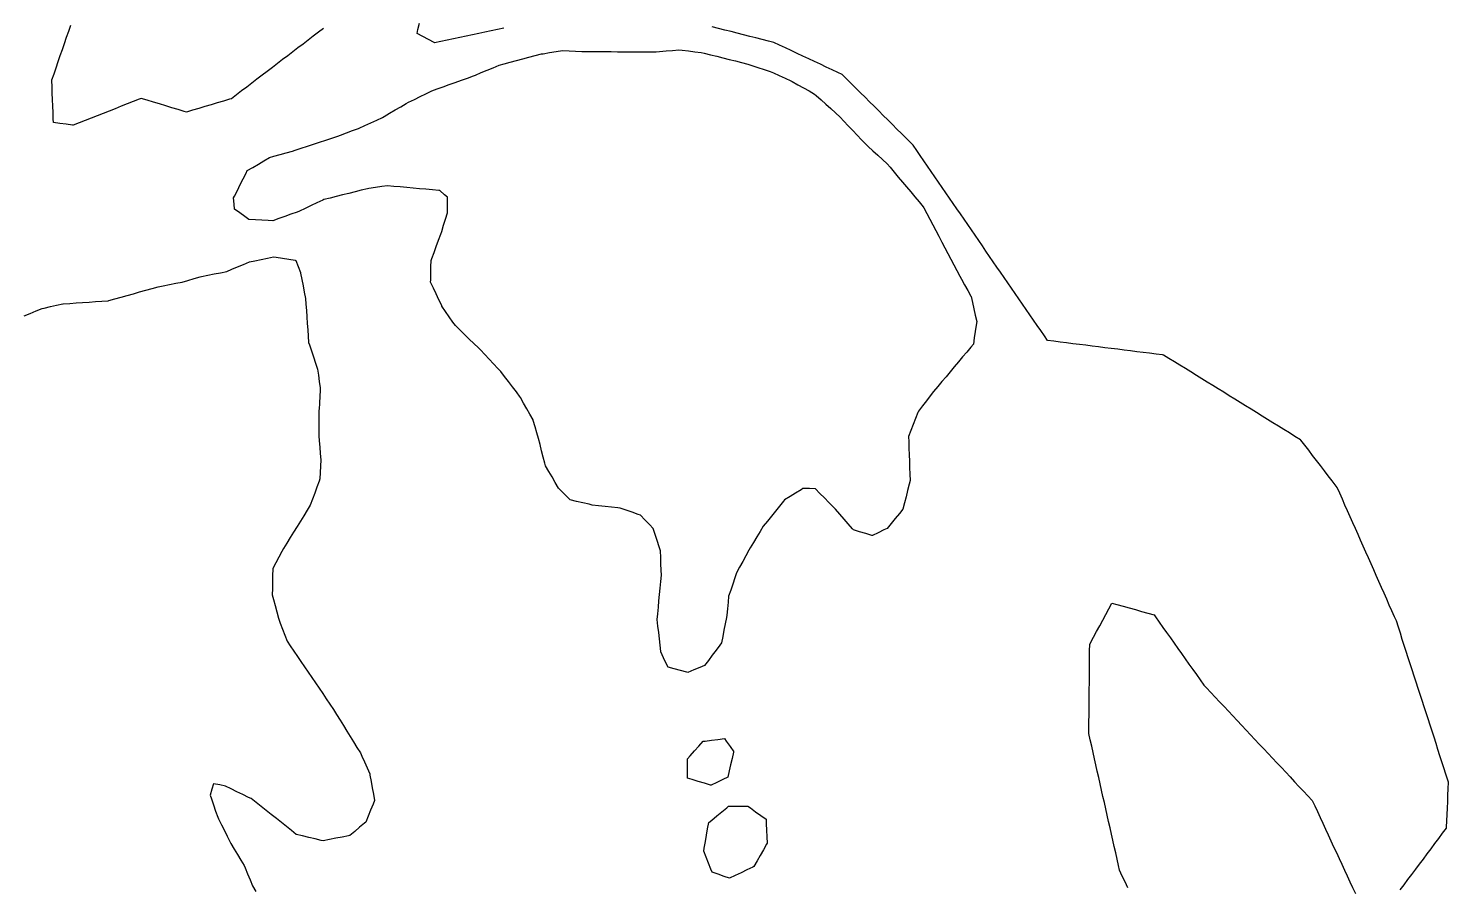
# Model space of a CAD drawing. Header units: millimetres. Extents: x 0 to 2762, y 6 to 2482.
# Drawn here: x 2007.8 to 2228.4, y 1358.6 to 1492.2 of the extents above; entities that cross this region are included whole.
import ezdxf

# ---------------------------------------------------------------- set-up
doc = ezdxf.new("R2010")
doc.units = ezdxf.units.MM
for name, color, linetype in [('ALL_HOLES', 1, 'Continuous'), ('ALL_ISLANDS', 7, 'Continuous'), ('OUTLINE_ISLAND_01', 7, 'Continuous'), ('OUTLINE_ISLAND_01_HOLE_86', 1, 'Continuous'), ('OUTLINE_ISLAND_01_HOLE_90', 1, 'Continuous'), ('OUTLINE_ISLAND_01_HOLE_96', 1, 'Continuous'), ('OUTLINE_ISLAND_01_HOLE_99', 1, 'Continuous')]:
    doc.layers.add(name, color=color, linetype=linetype)

msp = doc.modelspace()

# ---------------------------------------------------------------- linework, layer by layer
at = {"layer": 'ALL_HOLES'}
for points in [[(2041.8242, 1470.0597), (2042.6851, 1470.5684), (2043.546, 1471.0771), (2044.407, 1471.5858), (2045.2679, 1472.0946), (2045.9494, 1472.2861), (2046.9121, 1472.5567), (2047.8748, 1472.8272), (2048.8375, 1473.0978), (2049.2492, 1473.2335), (2050.199, 1473.5465), (2051.1487, 1473.8595), (2052.0985, 1474.1725), (2053.0482, 1474.4856), (2053.998, 1474.7986), (2054.9477, 1475.1116), (2055.8975, 1475.4246), (2056.3016, 1475.5758), (2057.2382, 1475.9262), (2058.1748, 1476.2766), (2059.1114, 1476.627), (2059.1923, 1476.6639), (2060.1021, 1477.079), (2061.0118, 1477.4942), (2061.9216, 1477.9093), (2062.8313, 1478.3244), (2063.0667, 1478.4641), (2063.9267, 1478.9744), (2064.7867, 1479.4847), (2065.6467, 1479.9951), (2066.5066, 1480.5054), (2066.8691, 1480.6834), (2067.7667, 1481.1242), (2068.6643, 1481.565), (2069.562, 1482.0057), (2070.4596, 1482.4465), (2071.3094, 1482.7514), (2072.2507, 1483.0891), (2073.1919, 1483.4268), (2074.1332, 1483.7645), (2075.0744, 1484.1022), (2076.0157, 1484.4399), (2076.9569, 1484.7776), (2077.2478, 1484.8991), (2078.1705, 1485.2846), (2079.0933, 1485.6701), (2080.016, 1486.0556), (2080.9387, 1486.4411), (2081.706, 1486.6453), (2082.6724, 1486.9023), (2083.6388, 1487.1594), (2084.6052, 1487.4164), (2085.5716, 1487.6735), (2086.538, 1487.9305), (2087.5044, 1488.1876), (2087.7979, 1488.2354), (2088.7849, 1488.396), (2089.772, 1488.5566), (2090.759, 1488.7172), (2090.7946, 1488.7157), (2091.7938, 1488.6754), (2092.793, 1488.635), (2093.7921, 1488.5946), (2094.7913, 1488.5543), (2095.3442, 1488.5534), (2096.3442, 1488.5517), (2097.3442, 1488.5501), (2098.3442, 1488.5485), (2099.3442, 1488.5468), (2100.3442, 1488.5452), (2101.3442, 1488.5435), (2102.3442, 1488.5419), (2103.3442, 1488.5403), (2104.3442, 1488.5386), (2105.3442, 1488.537), (2105.8665, 1488.5807), (2106.863, 1488.6641), (2107.8595, 1488.7475), (2108.856, 1488.8309), (2109.3596, 1488.773), (2110.353, 1488.6586), (2111.3465, 1488.5442), (2112.3399, 1488.4298), (2112.7876, 1488.3172), (2113.7574, 1488.0732), (2114.7271, 1487.8293), (2115.6969, 1487.5853), (2116.6667, 1487.3413), (2117.6365, 1487.0974), (2118.6063, 1486.8534), (2119.5761, 1486.6095), (2120.1803, 1486.4125), (2121.1311, 1486.1026), (2122.0819, 1485.7928), (2123.0327, 1485.4829), (2123.5359, 1485.2514), (2124.4444, 1484.8334), (2125.3529, 1484.4155), (2126.2614, 1483.9975), (2126.4403, 1483.8987), (2127.3156, 1483.4151), (2128.1909, 1482.9315), (2129.0662, 1482.4479), (2129.9415, 1481.9644), (2130.2012, 1481.7315), (2130.9457, 1481.0638), (2131.6902, 1480.3962), (2132.4347, 1479.7286), (2133.1792, 1479.061), (2133.9237, 1478.3934), (2134.4955, 1477.7707), (2135.1718, 1477.0341), (2135.8482, 1476.2976), (2136.5246, 1475.561), (2137.201, 1474.8245), (2137.5383, 1474.5114), (2138.2712, 1473.8311), (2139.0041, 1473.1508), (2139.737, 1472.4704), (2140.4699, 1471.7901), (2141.2029, 1471.1098), (2141.6473, 1470.5809), (2142.2907, 1469.8154), (2142.9341, 1469.0498), (2143.5774, 1468.2842), (2144.2208, 1467.5187), (2144.8642, 1466.7531), (2145.5076, 1465.9876), (2146.1509, 1465.222), (2146.7943, 1464.4565), (2146.8879, 1464.2786), (2147.3535, 1463.3936), (2147.819, 1462.5086), (2148.2846, 1461.6236), (2148.7502, 1460.7386), (2149.2158, 1459.8536), (2149.6814, 1458.9686), (2150.147, 1458.0836), (2150.6126, 1457.1986), (2151.0782, 1456.3136), (2151.5438, 1455.4286), (2152.0094, 1454.5436), (2152.475, 1453.6586), (2152.7476, 1453.1778), (2153.2407, 1452.3078), (2153.7339, 1451.4379), (2154.227, 1450.5679), (2154.2364, 1450.526), (2154.4548, 1449.5501), (2154.6732, 1448.5742), (2154.8916, 1447.5984), (2155.11, 1446.6225), (2155.0264, 1446.0534), (2154.8811, 1445.064), (2154.7357, 1444.0746), (2154.5904, 1443.0852), (2154.2098, 1442.6328), (2153.5661, 1441.8675), (2152.9224, 1441.1022), (2152.2787, 1440.3369), (2151.635, 1439.5717), (2150.9913, 1438.8064), (2150.3476, 1438.0411), (2149.7039, 1437.2758), (2149.0602, 1436.5106), (2148.4165, 1435.7453), (2147.9037, 1435.0746), (2147.2964, 1434.2801), (2146.689, 1433.4857), (2146.0817, 1432.6913), (2145.9883, 1432.455), (2145.6206, 1431.525), (2145.2529, 1430.5951), (2144.8852, 1429.6651), (2144.5175, 1428.7352), (2144.5485, 1427.9118), (2144.586, 1426.9125), (2144.6236, 1425.9132), (2144.6611, 1424.9139), (2144.6987, 1423.9146), (2144.7363, 1422.9153), (2144.7738, 1421.916), (2144.6268, 1421.3338), (2144.3821, 1420.3642), (2144.1373, 1419.3947), (2143.8926, 1418.4251), (2143.6478, 1417.4555), (2143.1049, 1416.7915), (2142.4719, 1416.0174), (2141.8389, 1415.2432), (2141.2059, 1414.4691), (2140.7046, 1414.2263), (2139.8046, 1413.7904), (2138.9046, 1413.3546), (2138.8348, 1413.3755), (2137.877, 1413.663), (2136.9192, 1413.9505), (2135.9615, 1414.2379), (2135.8175, 1414.4045), (2135.1634, 1415.1609), (2134.5094, 1415.9174), (2133.8553, 1416.6738), (2133.2013, 1417.4303), (2132.8627, 1417.7745), (2132.1614, 1418.4874), (2131.4601, 1419.2003), (2130.7589, 1419.9132), (2130.0576, 1420.6261), (2129.129, 1420.6444), (2128.1292, 1420.6642), (2127.8244, 1420.475), (2126.9748, 1419.9475), (2126.1253, 1419.4201), (2125.2757, 1418.8926), (2125.1223, 1418.7041), (2124.4913, 1417.9283), (2123.8603, 1417.1525), (2123.2293, 1416.3768), (2122.5982, 1415.601), (2121.9672, 1414.8252), (2121.4647, 1414.0016), (2120.9438, 1413.1479), (2120.423, 1412.2943), (2119.9022, 1411.4406), (2119.7101, 1411.0814), (2119.2386, 1410.1995), (2118.7671, 1409.3176), (2118.2956, 1408.4357), (2117.8241, 1407.5539), (2117.5548, 1406.7647), (2117.2317, 1405.8183), (2116.9087, 1404.8719), (2116.5857, 1403.9255), (2116.4925, 1402.9782), (2116.3945, 1401.983), (2116.2966, 1400.9878), (2116.2302, 1400.6321), (2116.0467, 1399.6491), (2115.8633, 1398.6661), (2115.6798, 1397.683), (2115.4963, 1396.7), (2115.2307, 1396.3441), (2114.6326, 1395.5427), (2114.0345, 1394.7413), (2113.4364, 1393.9398), (2112.8383, 1393.1384), (2112.1157, 1392.8444), (2111.1894, 1392.4675), (2110.2632, 1392.0906), (2110.0764, 1392.138), (2109.1071, 1392.3839), (2108.1378, 1392.6298), (2107.1685, 1392.8758), (2106.8962, 1393.4644), (2106.4764, 1394.372), (2106.0565, 1395.2795), (2106.0523, 1395.3163), (2105.9402, 1396.31), (2105.8281, 1397.3037), (2105.716, 1398.2974), (2105.6039, 1399.2911), (2105.4918, 1400.2848), (2105.5783, 1401.2123), (2105.6712, 1402.208), (2105.764, 1403.2037), (2105.8569, 1404.1994), (2105.9497, 1405.195), (2106.0426, 1406.1907), (2106.1354, 1407.1864), (2106.1073, 1407.964), (2106.0713, 1408.9633), (2106.0352, 1409.9627), (2105.9991, 1410.962), (2105.7864, 1411.6195), (2105.4786, 1412.5709), (2105.1707, 1413.5224), (2104.8628, 1414.4738), (2104.2847, 1415.0775), (2103.593, 1415.7996), (2102.9012, 1416.5218), (2102.5576, 1416.6394), (2101.6114, 1416.963), (2100.6652, 1417.2866), (2099.719, 1417.6103), (2099.374, 1417.6494), (2098.3804, 1417.7623), (2097.3867, 1417.8752), (2096.3931, 1417.988), (2095.3995, 1418.1009), (2094.913, 1418.2139), (2093.939, 1418.4403), (2092.9649, 1418.6667), (2091.9909, 1418.8931), (2091.6084, 1419.2743), (2090.9002, 1419.9802), (2090.1919, 1420.6861), (2090.161, 1420.7392), (2089.6574, 1421.6031), (2089.1538, 1422.4671), (2088.6502, 1423.331), (2088.1466, 1424.1949), (2088.0443, 1424.5879), (2087.7925, 1425.5556), (2087.5406, 1426.5234), (2087.2887, 1427.4912), (2087.0369, 1428.4589), (2086.7947, 1429.3088), (2086.5207, 1430.2705), (2086.2466, 1431.2323), (2086.1987, 1431.319), (2085.7147, 1432.194), (2085.2306, 1433.0691), (2084.7466, 1433.9441), (2084.2626, 1434.8192), (2084.2154, 1434.8811), (2083.6094, 1435.6766), (2083.0034, 1436.4721), (2082.3974, 1437.2676), (2081.7915, 1438.0631), (2081.1855, 1438.8585), (2080.7551, 1439.3176), (2080.0711, 1440.0471), (2079.3871, 1440.7765), (2078.703, 1441.506), (2078.019, 1442.2355), (2077.7389, 1442.5061), (2077.0196, 1443.2008), (2076.3003, 1443.8955), (2075.581, 1444.5903), (2074.8618, 1445.285), (2074.1425, 1445.9797), (2073.7616, 1446.5325), (2073.1942, 1447.356), (2072.6268, 1448.1794), (2072.0594, 1449.0028), (2072.0121, 1449.1026), (2071.5843, 1450.0064), (2071.1564, 1450.9103), (2070.7286, 1451.8141), (2070.3008, 1452.718), (2070.3084, 1453.1152), (2070.3275, 1454.115), (2070.3466, 1455.1148), (2070.3658, 1456.1146), (2070.4791, 1456.4186), (2070.8285, 1457.3555), (2071.178, 1458.2925), (2071.5274, 1459.2294), (2071.8768, 1460.1664), (2072.0187, 1460.6252), (2072.3141, 1461.5806), (2072.6096, 1462.536), (2072.905, 1463.4913), (2072.9039, 1463.9456), (2072.9016, 1464.9455), (2072.8992, 1465.9455), (2072.4591, 1466.3252), (2071.7019, 1466.9783), (2071.5625, 1466.9907), (2070.5665, 1467.0793), (2069.5704, 1467.1678), (2068.5743, 1467.2564), (2067.5782, 1467.3449), (2066.5822, 1467.4334), (2065.5861, 1467.522), (2064.59, 1467.6105), (2063.594, 1467.6991), (2062.7044, 1467.5778), (2061.7136, 1467.4426), (2060.7228, 1467.3075), (2060.4948, 1467.2506), (2059.5246, 1467.0083), (2058.5544, 1466.766), (2057.5842, 1466.5237), (2056.614, 1466.2814), (2055.6438, 1466.0391), (2054.6736, 1465.7969), (2053.7034, 1465.5546), (2053.5386, 1465.4766), (2052.6348, 1465.0486), (2051.731, 1464.6207), (2050.8272, 1464.1928), (2049.9233, 1463.7649), (2049.5456, 1463.6276), (2048.6057, 1463.2862), (2047.6658, 1462.9448), (2046.7259, 1462.6033), (2045.786, 1462.2619), (2045.0709, 1462.3051), (2044.0727, 1462.3653), (2043.0745, 1462.4256), (2042.0763, 1462.4858), (2041.4628, 1462.9127), (2040.642, 1463.4839), (2039.8212, 1464.0551), (2039.7644, 1464.8329), (2039.6917, 1465.8303), (2039.825, 1466.0946), (2040.2752, 1466.9876), (2040.7254, 1467.8805), (2041.1757, 1468.7734), (2041.6259, 1469.6663)], [(2110.1872, 1375.6613), (2110.1872, 1376.6613), (2110.1872, 1377.6613), (2110.1872, 1378.6613), (2110.6127, 1379.1403), (2111.2767, 1379.8879), (2111.9408, 1380.6356), (2112.6049, 1381.3833), (2112.9427, 1381.4271), (2113.9344, 1381.5559), (2114.9261, 1381.6846), (2115.9178, 1381.8133), (2116.2152, 1381.3971), (2116.7967, 1380.5836), (2117.3782, 1379.77), (2117.36, 1379.6933), (2117.1288, 1378.7203), (2116.8977, 1377.7474), (2116.6666, 1376.7745), (2116.4355, 1375.8016), (2115.666, 1375.4269), (2114.7669, 1374.9891), (2113.8678, 1374.5514), (2113.789, 1374.5751), (2112.8316, 1374.8639), (2111.8742, 1375.1526), (2110.9167, 1375.4413)], [(2116.5701, 1371.2943), (2117.5701, 1371.2943), (2118.5701, 1371.2943), (2119.5701, 1371.2943), (2119.9544, 1371.0188), (2120.7672, 1370.4363), (2121.58, 1369.8537), (2122.3928, 1369.2712), (2122.4286, 1368.5478), (2122.478, 1367.549), (2122.5275, 1366.5502), (2122.5769, 1365.5514), (2122.482, 1365.3856), (2121.9856, 1364.5175), (2121.4891, 1363.6495), (2120.9926, 1362.7814), (2120.4961, 1361.9134), (2120.3186, 1361.8287), (2119.416, 1361.3981), (2118.5135, 1360.9675), (2117.6109, 1360.5369), (2116.7084, 1360.1063), (2115.9094, 1360.3867), (2114.9658, 1360.7179), (2114.0223, 1361.0491), (2113.8375, 1361.5093), (2113.4649, 1362.4373), (2113.0923, 1363.3653), (2112.7197, 1364.2933), (2112.8068, 1364.8007), (2112.976, 1365.7862), (2113.1451, 1366.7718), (2113.3143, 1367.7574), (2113.4835, 1368.743), (2113.9668, 1369.1425), (2114.7376, 1369.7796), (2115.5084, 1370.4167), (2116.2792, 1371.0538)]]:
    msp.add_lwpolyline(points, close=True, dxfattribs=at)
msp.add_lwpolyline([(2007.1717, 1447.5081), (2008.0979, 1447.885), (2009.0242, 1448.2618), (2009.9505, 1448.6387), (2010.2611, 1448.708), (2011.237, 1448.926), (2012.213, 1449.1439), (2013.189, 1449.3619), (2013.2458, 1449.3657), (2014.2435, 1449.4335), (2015.2412, 1449.5012), (2016.2389, 1449.569), (2017.2366, 1449.6367), (2018.2343, 1449.7045), (2019.232, 1449.7722), (2020.2297, 1449.84), (2020.2908, 1449.8571), (2021.2534, 1450.1279), (2022.2161, 1450.3987), (2023.1787, 1450.6694), (2024.1414, 1450.9402), (2025.104, 1451.2109), (2026.0667, 1451.4817), (2027.0293, 1451.7524), (2027.992, 1452.0232), (2028.7422, 1452.1702), (2029.7235, 1452.3625), (2030.7049, 1452.5549), (2031.6862, 1452.7472), (2032.5894, 1453.0039), (2033.5513, 1453.2772), (2034.5132, 1453.5506), (2034.7186, 1453.5931), (2035.6978, 1453.7959), (2036.677, 1453.9988), (2037.6562, 1454.2016), (2038.6354, 1454.4044), (2039.4022, 1454.7254), (2040.3247, 1455.1116), (2041.2471, 1455.4978), (2042.1695, 1455.884), (2042.9803, 1456.0526), (2043.9594, 1456.2562), (2044.9384, 1456.4598), (2045.9175, 1456.6634), (2046.2901, 1456.6048), (2047.2779, 1456.4494), (2048.2658, 1456.294), (2049.2536, 1456.1386), (2049.3828, 1456.1183), (2049.7339, 1455.182), (2050.0849, 1454.2456), (2050.1097, 1454.1182), (2050.3, 1453.1365), (2050.4904, 1452.1548), (2050.6808, 1451.1731), (2050.8712, 1450.1914), (2050.9327, 1449.3158), (2051.0027, 1448.3182), (2051.0727, 1447.3207), (2051.1427, 1446.3231), (2051.2127, 1445.3256), (2051.2827, 1444.3281), (2051.3527, 1443.3305), (2051.4628, 1442.9996), (2051.7784, 1442.0507), (2052.094, 1441.1019), (2052.4097, 1440.153), (2052.7253, 1439.2041), (2052.8616, 1438.2673), (2053.0056, 1437.2778), (2053.1496, 1436.2882), (2053.1308, 1435.9578), (2053.0736, 1434.9594), (2053.0165, 1433.9611), (2052.9594, 1432.9627), (2052.9579, 1432.8281), (2052.9467, 1431.8282), (2052.9354, 1430.8282), (2052.9241, 1429.8283), (2052.9129, 1428.8284), (2052.9781, 1428.0881), (2053.0657, 1427.092), (2053.1534, 1426.0959), (2053.2411, 1425.0997), (2053.1982, 1424.1565), (2053.1527, 1423.1575), (2053.1072, 1422.1586), (2052.9833, 1421.8233), (2052.6366, 1420.8853), (2052.2899, 1419.9473), (2051.9433, 1419.0093), (2051.5966, 1418.0713), (2051.1178, 1417.2943), (2050.5932, 1416.443), (2050.0686, 1415.5916), (2049.544, 1414.7403), (2049.0195, 1413.8889), (2048.4949, 1413.0376), (2047.9703, 1412.1862), (2047.4457, 1411.3349), (2047.1963, 1410.8672), (2046.7258, 1409.9848), (2046.2553, 1409.1024), (2045.7847, 1408.22), (2045.783, 1408.141), (2045.7606, 1407.1413), (2045.7381, 1406.1415), (2045.7157, 1405.1418), (2045.6933, 1404.142), (2045.8819, 1403.4287), (2046.1376, 1402.4619), (2046.3932, 1401.4951), (2046.6488, 1400.5284), (2046.9365, 1399.7622), (2047.2879, 1398.826), (2047.6394, 1397.8898), (2047.9908, 1396.9536), (2048.4756, 1396.2395), (2049.0373, 1395.4121), (2049.5989, 1394.5847), (2050.1606, 1393.7574), (2050.7223, 1392.93), (2051.2839, 1392.1026), (2051.8456, 1391.2753), (2052.4073, 1390.4479), (2052.9689, 1389.6205), (2053.5306, 1388.7932), (2054.0923, 1387.9658), (2054.6539, 1387.1385), (2055.2156, 1386.3111), (2055.6992, 1385.5305), (2056.226, 1384.6805), (2056.7527, 1383.8304), (2057.2794, 1382.9804), (2057.8061, 1382.1303), (2058.3328, 1381.2803), (2058.8595, 1380.4302), (2059.3862, 1379.5802), (2059.6066, 1379.0878), (2060.0151, 1378.1751), (2060.4237, 1377.2624), (2060.8323, 1376.3497), (2060.8755, 1376.1077), (2061.0511, 1375.1232), (2061.2268, 1374.1388), (2061.4024, 1373.1543), (2061.5781, 1372.1699), (2061.3486, 1371.5914), (2060.9799, 1370.6618), (2060.6112, 1369.7323), (2060.2424, 1368.8028), (2060.0509, 1368.647), (2059.275, 1368.0161), (2058.4991, 1367.3853), (2057.7232, 1366.7544), (2057.5189, 1366.7118), (2056.5399, 1366.5078), (2055.561, 1366.3037), (2054.582, 1366.0997), (2053.6031, 1365.8956), (2053.3194, 1365.965), (2052.348, 1366.2024), (2051.3765, 1366.4398), (2050.4051, 1366.6772), (2049.4337, 1366.9146), (2048.6908, 1367.5027), (2047.9067, 1368.1234), (2047.1227, 1368.7441), (2046.3387, 1369.3649), (2045.5546, 1369.9856), (2044.7706, 1370.6063), (2043.9865, 1371.227), (2043.2025, 1371.8477), (2042.4184, 1372.4684), (2042.0087, 1372.6689), (2041.1105, 1373.1085), (2040.2123, 1373.5481), (2039.3141, 1373.9877), (2038.4159, 1374.4273), (2037.5655, 1374.5977), (2036.585, 1374.7942), (2036.34, 1373.9684), (2036.0556, 1373.0097), (2036.255, 1372.4308), (2036.5808, 1371.4854), (2036.9066, 1370.54), (2037.2323, 1369.5945), (2037.3703, 1369.3164), (2037.8148, 1368.4206), (2038.2592, 1367.5248), (2038.7037, 1366.629), (2039.1481, 1365.7332), (2039.287, 1365.5016), (2039.8014, 1364.644), (2040.3158, 1363.7865), (2040.8302, 1362.9289), (2041.3446, 1362.0714), (2041.4939, 1361.7064), (2041.8725, 1360.7808), (2042.2511, 1359.8552), (2042.6297, 1358.9297), (2042.6409, 1358.9104), (2043.1401, 1358.0439)], dxfattribs=at)
at = {"layer": 'ALL_ISLANDS'}
for points in [[(2053.6551, 1492.1677), (2052.8607, 1491.5603), (2052.0663, 1490.9529), (2051.2719, 1490.3455), (2050.4775, 1489.7381), (2049.6831, 1489.1307), (2048.8887, 1488.5232), (2048.0943, 1487.9158), (2047.3, 1487.3084), (2046.5056, 1486.701), (2045.7112, 1486.0936), (2044.9168, 1485.4862), (2044.1224, 1484.8788), (2043.328, 1484.2714), (2042.5336, 1483.664), (2041.7392, 1483.0565), (2040.9448, 1482.4491), (2040.1505, 1481.8417), (2039.3561, 1481.2343), (2039.0678, 1481.1482), (2038.1096, 1480.8621), (2037.1514, 1480.576), (2036.1932, 1480.2899), (2035.235, 1480.0038), (2034.2769, 1479.7176), (2033.3187, 1479.4315), (2032.3605, 1479.1454), (2032.0172, 1479.25), (2031.0606, 1479.5413), (2030.104, 1479.8327), (2029.1474, 1480.1241), (2028.1908, 1480.4155), (2027.2342, 1480.7069), (2026.2776, 1480.9983), (2025.321, 1481.2897), (2025.0033, 1481.1637), (2024.0737, 1480.7952), (2023.1441, 1480.4267), (2022.2145, 1480.0581), (2021.2848, 1479.6896), (2020.3552, 1479.3211), (2019.4256, 1478.9525), (2018.496, 1478.584), (2017.5664, 1478.2155), (2016.6368, 1477.847), (2015.7072, 1477.4784), (2014.7775, 1477.1099), (2014.6781, 1477.1243), (2013.6883, 1477.267), (2012.6986, 1477.4098), (2011.7088, 1477.5526), (2011.688, 1478.0925), (2011.6496, 1479.0918), (2011.6111, 1480.091), (2011.5726, 1481.0903), (2011.5342, 1482.0896), (2011.4957, 1483.0888), (2011.4573, 1484.0881), (2011.4828, 1484.1624), (2011.8077, 1485.1081), (2012.1326, 1486.0539), (2012.4575, 1486.9996), (2012.7824, 1487.9453), (2013.1073, 1488.8911), (2013.4323, 1489.8368), (2013.7572, 1490.7826), (2014.0821, 1491.7283), (2014.407, 1492.6741)], [(2081.6707, 1492.2243), (2080.6933, 1492.0131), (2079.7158, 1491.8019), (2078.7384, 1491.5907), (2077.7609, 1491.3795), (2076.7835, 1491.1683), (2075.806, 1490.9571), (2074.8286, 1490.7459), (2073.8512, 1490.5347), (2072.8737, 1490.3236), (2071.8963, 1490.1124), (2070.9188, 1489.9012), (2070.8275, 1489.9507), (2069.9484, 1490.4272), (2069.0692, 1490.9037), (2068.1901, 1491.3803), (2068.3311, 1491.9878), (2068.5572, 1492.9619)], [(2220.9025, 1358.2804), (2221.5004, 1359.0819), (2222.0983, 1359.8835), (2222.6962, 1360.6851), (2223.2941, 1361.4867), (2223.892, 1362.2882), (2224.4899, 1363.0898), (2225.0878, 1363.8914), (2225.6857, 1364.6929), (2226.2836, 1365.4945), (2226.8815, 1366.2961), (2227.4794, 1367.0977), (2228.0773, 1367.8992), (2228.0827, 1368.0165), (2228.129, 1369.0154), (2228.1753, 1370.0143), (2228.2216, 1371.0132), (2228.2679, 1372.0122), (2228.3142, 1373.0111), (2228.3605, 1374.01), (2228.4068, 1375.0089), (2228.3, 1375.339), (2227.9922, 1376.2905), (2227.6843, 1377.2419), (2227.3765, 1378.1933), (2227.0686, 1379.1448), (2226.7608, 1380.0962), (2226.4529, 1381.0477), (2226.1451, 1381.9991), (2225.8372, 1382.9505), (2225.5294, 1383.902), (2225.2216, 1384.8534), (2224.9137, 1385.8048), (2224.6059, 1386.7563), (2224.298, 1387.7077), (2223.9902, 1388.6591), (2223.6823, 1389.6106), (2223.3745, 1390.562), (2223.0666, 1391.5135), (2222.7588, 1392.4649), (2222.451, 1393.4163), (2222.1431, 1394.3678), (2221.8353, 1395.3192), (2221.5274, 1396.2706), (2221.2196, 1397.2221), (2220.9117, 1398.1735), (2220.6039, 1399.1249), (2220.296, 1400.0764), (2220.0087, 1400.7251), (2219.6038, 1401.6394), (2219.1988, 1402.5538), (2218.7939, 1403.4681), (2218.3889, 1404.3824), (2217.984, 1405.2968), (2217.579, 1406.2111), (2217.1741, 1407.1255), (2216.7691, 1408.0398), (2216.3642, 1408.9541), (2215.9592, 1409.8685), (2215.5543, 1410.7828), (2215.1493, 1411.6972), (2214.7444, 1412.6115), (2214.3394, 1413.5258), (2213.9345, 1414.4402), (2213.5295, 1415.3545), (2213.1246, 1416.2688), (2212.7196, 1417.1832), (2212.3147, 1418.0975), (2211.9097, 1419.0119), (2211.5048, 1419.9262), (2211.0998, 1420.8405), (2210.9414, 1421.0473), (2210.3334, 1421.8412), (2209.7253, 1422.6351), (2209.1173, 1423.429), (2208.5092, 1424.2229), (2207.9012, 1425.0168), (2207.2931, 1425.8107), (2206.6851, 1426.6046), (2206.077, 1427.3985), (2205.469, 1428.1924), (2205.3844, 1428.2448), (2204.5341, 1428.7711), (2203.6839, 1429.2975), (2202.8336, 1429.8238), (2201.9833, 1430.3502), (2201.1331, 1430.8766), (2200.2828, 1431.4029), (2199.4325, 1431.9293), (2198.5823, 1432.4556), (2197.732, 1432.982), (2196.8817, 1433.5084), (2196.0315, 1434.0347), (2195.1812, 1434.5611), (2194.331, 1435.0874), (2193.4807, 1435.6138), (2192.6304, 1436.1401), (2191.7802, 1436.6665), (2190.9299, 1437.1929), (2190.0796, 1437.7192), (2189.2294, 1438.2456), (2188.3791, 1438.7719), (2187.5289, 1439.2983), (2186.6786, 1439.8246), (2185.8283, 1440.351), (2184.9781, 1440.8774), (2184.1278, 1441.4037), (2183.9598, 1441.4248), (2182.9676, 1441.5496), (2181.9755, 1441.6743), (2180.9833, 1441.799), (2179.9911, 1441.9238), (2178.9989, 1442.0485), (2178.0067, 1442.1733), (2177.0145, 1442.298), (2176.0223, 1442.4227), (2175.0301, 1442.5475), (2174.0379, 1442.6722), (2173.0457, 1442.7969), (2172.0536, 1442.9217), (2171.0614, 1443.0464), (2170.0692, 1443.1712), (2169.077, 1443.2959), (2168.0848, 1443.4206), (2167.0926, 1443.5454), (2166.1004, 1443.6701), (2165.6182, 1444.3715), (2165.0517, 1445.1956), (2164.4852, 1446.0196), (2163.9187, 1446.8437), (2163.3522, 1447.6678), (2162.7857, 1448.4918), (2162.2192, 1449.3159), (2161.6527, 1450.14), (2161.0862, 1450.964), (2160.5197, 1451.7881), (2159.9532, 1452.6122), (2159.3867, 1453.4362), (2158.8202, 1454.2603), (2158.2537, 1455.0843), (2157.6873, 1455.9084), (2157.1208, 1456.7325), (2156.5543, 1457.5565), (2155.9878, 1458.3806), (2155.4213, 1459.2047), (2154.8548, 1460.0287), (2154.2883, 1460.8528), (2153.7218, 1461.6768), (2153.1553, 1462.5009), (2152.5888, 1463.325), (2152.0223, 1464.149), (2151.4558, 1464.9731), (2150.8893, 1465.7972), (2150.3228, 1466.6212), (2149.7563, 1467.4453), (2149.1898, 1468.2694), (2148.6233, 1469.0934), (2148.0568, 1469.9175), (2147.4903, 1470.7415), (2146.9238, 1471.5656), (2146.3573, 1472.3897), (2145.7908, 1473.2137), (2145.2243, 1474.0378), (2144.8503, 1474.4103), (2144.1417, 1475.1159), (2143.4331, 1475.8215), (2142.7246, 1476.5272), (2142.016, 1477.2328), (2141.3074, 1477.9384), (2140.5988, 1478.6441), (2139.8903, 1479.3497), (2139.1817, 1480.0553), (2138.4731, 1480.761), (2137.7645, 1481.4666), (2137.056, 1482.1723), (2136.3474, 1482.8779), (2135.6388, 1483.5835), (2134.9302, 1484.2892), (2134.2217, 1484.9948), (2133.55, 1485.3101), (2132.6447, 1485.735), (2131.7395, 1486.1599), (2130.8343, 1486.5849), (2129.929, 1487.0098), (2129.0238, 1487.4347), (2128.1186, 1487.8596), (2127.2134, 1488.2845), (2126.3081, 1488.7095), (2125.4029, 1489.1344), (2124.4977, 1489.5593), (2123.5924, 1489.9842), (2122.7683, 1490.1926), (2121.7988, 1490.4378), (2120.8293, 1490.683), (2119.8599, 1490.9281), (2118.8904, 1491.1733), (2117.9209, 1491.4185), (2116.9514, 1491.6636), (2115.9819, 1491.9088), (2115.0125, 1492.154), (2114.043, 1492.3992)], [(2178.5755, 1358.6257), (2178.1518, 1359.5315), (2177.7281, 1360.4373), (2177.3044, 1361.3431), (2177.1358, 1362.0938), (2176.9166, 1363.0695), (2176.6975, 1364.0452), (2176.4783, 1365.0209), (2176.2591, 1365.9966), (2176.04, 1366.9722), (2175.8208, 1367.9479), (2175.6016, 1368.9236), (2175.3825, 1369.8993), (2175.1633, 1370.875), (2174.9442, 1371.8507), (2174.725, 1372.8264), (2174.5058, 1373.8021), (2174.2867, 1374.7777), (2174.0675, 1375.7534), (2173.8483, 1376.7291), (2173.6292, 1377.7048), (2173.41, 1378.6805), (2173.1908, 1379.6562), (2172.9717, 1380.6319), (2172.7525, 1381.6076), (2172.5333, 1382.5832), (2172.5415, 1383.4471), (2172.551, 1384.447), (2172.5605, 1385.447), (2172.57, 1386.4469), (2172.5794, 1387.4469), (2172.5889, 1388.4469), (2172.5984, 1389.4468), (2172.6079, 1390.4468), (2172.6173, 1391.4467), (2172.6268, 1392.4467), (2172.6363, 1393.4466), (2172.6458, 1394.4466), (2172.6553, 1395.4465), (2172.6647, 1396.4465), (2172.7994, 1396.6977), (2173.2718, 1397.5791), (2173.7442, 1398.4605), (2174.2166, 1399.3419), (2174.689, 1400.2232), (2175.1615, 1401.1046), (2175.6339, 1401.986), (2176.1063, 1402.8674), (2176.8802, 1402.6497), (2177.8428, 1402.3788), (2178.8055, 1402.108), (2179.7681, 1401.8372), (2180.7307, 1401.5664), (2181.6933, 1401.2955), (2182.656, 1401.0247), (2182.8755, 1400.7154), (2183.4543, 1399.9), (2184.0332, 1399.0845), (2184.612, 1398.2691), (2185.1908, 1397.4536), (2185.7696, 1396.6381), (2186.3484, 1395.8227), (2186.9273, 1395.0072), (2187.5061, 1394.1918), (2188.0849, 1393.3763), (2188.6637, 1392.5609), (2189.2425, 1391.7454), (2189.8214, 1390.93), (2190.4002, 1390.1145), (2190.7959, 1389.6928), (2191.4802, 1388.9635), (2192.1645, 1388.2343), (2192.8488, 1387.5051), (2193.5331, 1386.7759), (2194.2174, 1386.0467), (2194.9017, 1385.3175), (2195.586, 1384.5883), (2196.2703, 1383.8591), (2196.9546, 1383.1299), (2197.6389, 1382.4007), (2198.3232, 1381.6715), (2199.0074, 1380.9423), (2199.6917, 1380.2131), (2200.376, 1379.4839), (2201.0603, 1378.7546), (2201.7446, 1378.0254), (2202.4289, 1377.2962), (2203.1132, 1376.567), (2203.7975, 1375.8378), (2204.4818, 1375.1086), (2205.1661, 1374.3794), (2205.8504, 1373.6502), (2206.5347, 1372.921), (2207.219, 1372.1918), (2207.6067, 1371.3565), (2208.0277, 1370.4494), (2208.4487, 1369.5424), (2208.8697, 1368.6353), (2209.2907, 1367.7283), (2209.7117, 1366.8212), (2210.1327, 1365.9141), (2210.5537, 1365.0071), (2210.9747, 1364.1), (2211.3958, 1363.193), (2211.8168, 1362.2859), (2212.2378, 1361.3789), (2212.6588, 1360.4718), (2213.0798, 1359.5648), (2213.5008, 1358.6577), (2213.9218, 1357.7506)]]:
    msp.add_lwpolyline(points, dxfattribs=at)
at = {"layer": 'OUTLINE_ISLAND_01'}
for points in [[(2053.6551, 1492.1677), (2052.8607, 1491.5603), (2052.0663, 1490.9529), (2051.2719, 1490.3455), (2050.4775, 1489.7381), (2049.6831, 1489.1307), (2048.8887, 1488.5232), (2048.0943, 1487.9158), (2047.3, 1487.3084), (2046.5056, 1486.701), (2045.7112, 1486.0936), (2044.9168, 1485.4862), (2044.1224, 1484.8788), (2043.328, 1484.2714), (2042.5336, 1483.664), (2041.7392, 1483.0565), (2040.9448, 1482.4491), (2040.1505, 1481.8417), (2039.3561, 1481.2343), (2039.0678, 1481.1482), (2038.1096, 1480.8621), (2037.1514, 1480.576), (2036.1932, 1480.2899), (2035.235, 1480.0038), (2034.2769, 1479.7176), (2033.3187, 1479.4315), (2032.3605, 1479.1454), (2032.0172, 1479.25), (2031.0606, 1479.5413), (2030.104, 1479.8327), (2029.1474, 1480.1241), (2028.1908, 1480.4155), (2027.2342, 1480.7069), (2026.2776, 1480.9983), (2025.321, 1481.2897), (2025.0033, 1481.1637), (2024.0737, 1480.7952), (2023.1441, 1480.4267), (2022.2145, 1480.0581), (2021.2848, 1479.6896), (2020.3552, 1479.3211), (2019.4256, 1478.9525), (2018.496, 1478.584), (2017.5664, 1478.2155), (2016.6368, 1477.847), (2015.7072, 1477.4784), (2014.7775, 1477.1099), (2014.6781, 1477.1243), (2013.6883, 1477.267), (2012.6986, 1477.4098), (2011.7088, 1477.5526), (2011.688, 1478.0925), (2011.6496, 1479.0918), (2011.6111, 1480.091), (2011.5726, 1481.0903), (2011.5342, 1482.0896), (2011.4957, 1483.0888), (2011.4573, 1484.0881), (2011.4828, 1484.1624), (2011.8077, 1485.1081), (2012.1326, 1486.0539), (2012.4575, 1486.9996), (2012.7824, 1487.9453), (2013.1073, 1488.8911), (2013.4323, 1489.8368), (2013.7572, 1490.7826), (2014.0821, 1491.7283), (2014.407, 1492.6741)], [(2081.6707, 1492.2243), (2080.6933, 1492.0131), (2079.7158, 1491.8019), (2078.7384, 1491.5907), (2077.7609, 1491.3795), (2076.7835, 1491.1683), (2075.806, 1490.9571), (2074.8286, 1490.7459), (2073.8512, 1490.5347), (2072.8737, 1490.3236), (2071.8963, 1490.1124), (2070.9188, 1489.9012), (2070.8275, 1489.9507), (2069.9484, 1490.4272), (2069.0692, 1490.9037), (2068.1901, 1491.3803), (2068.3311, 1491.9878), (2068.5572, 1492.9619)], [(2220.9025, 1358.2804), (2221.5004, 1359.0819), (2222.0983, 1359.8835), (2222.6962, 1360.6851), (2223.2941, 1361.4867), (2223.892, 1362.2882), (2224.4899, 1363.0898), (2225.0878, 1363.8914), (2225.6857, 1364.6929), (2226.2836, 1365.4945), (2226.8815, 1366.2961), (2227.4794, 1367.0977), (2228.0773, 1367.8992), (2228.0827, 1368.0165), (2228.129, 1369.0154), (2228.1753, 1370.0143), (2228.2216, 1371.0132), (2228.2679, 1372.0122), (2228.3142, 1373.0111), (2228.3605, 1374.01), (2228.4068, 1375.0089), (2228.3, 1375.339), (2227.9922, 1376.2905), (2227.6843, 1377.2419), (2227.3765, 1378.1933), (2227.0686, 1379.1448), (2226.7608, 1380.0962), (2226.4529, 1381.0477), (2226.1451, 1381.9991), (2225.8372, 1382.9505), (2225.5294, 1383.902), (2225.2216, 1384.8534), (2224.9137, 1385.8048), (2224.6059, 1386.7563), (2224.298, 1387.7077), (2223.9902, 1388.6591), (2223.6823, 1389.6106), (2223.3745, 1390.562), (2223.0666, 1391.5135), (2222.7588, 1392.4649), (2222.451, 1393.4163), (2222.1431, 1394.3678), (2221.8353, 1395.3192), (2221.5274, 1396.2706), (2221.2196, 1397.2221), (2220.9117, 1398.1735), (2220.6039, 1399.1249), (2220.296, 1400.0764), (2220.0087, 1400.7251), (2219.6038, 1401.6394), (2219.1988, 1402.5538), (2218.7939, 1403.4681), (2218.3889, 1404.3824), (2217.984, 1405.2968), (2217.579, 1406.2111), (2217.1741, 1407.1255), (2216.7691, 1408.0398), (2216.3642, 1408.9541), (2215.9592, 1409.8685), (2215.5543, 1410.7828), (2215.1493, 1411.6972), (2214.7444, 1412.6115), (2214.3394, 1413.5258), (2213.9345, 1414.4402), (2213.5295, 1415.3545), (2213.1246, 1416.2688), (2212.7196, 1417.1832), (2212.3147, 1418.0975), (2211.9097, 1419.0119), (2211.5048, 1419.9262), (2211.0998, 1420.8405), (2210.9414, 1421.0473), (2210.3334, 1421.8412), (2209.7253, 1422.6351), (2209.1173, 1423.429), (2208.5092, 1424.2229), (2207.9012, 1425.0168), (2207.2931, 1425.8107), (2206.6851, 1426.6046), (2206.077, 1427.3985), (2205.469, 1428.1924), (2205.3844, 1428.2448), (2204.5341, 1428.7711), (2203.6839, 1429.2975), (2202.8336, 1429.8238), (2201.9833, 1430.3502), (2201.1331, 1430.8766), (2200.2828, 1431.4029), (2199.4325, 1431.9293), (2198.5823, 1432.4556), (2197.732, 1432.982), (2196.8817, 1433.5084), (2196.0315, 1434.0347), (2195.1812, 1434.5611), (2194.331, 1435.0874), (2193.4807, 1435.6138), (2192.6304, 1436.1401), (2191.7802, 1436.6665), (2190.9299, 1437.1929), (2190.0796, 1437.7192), (2189.2294, 1438.2456), (2188.3791, 1438.7719), (2187.5289, 1439.2983), (2186.6786, 1439.8246), (2185.8283, 1440.351), (2184.9781, 1440.8774), (2184.1278, 1441.4037), (2183.9598, 1441.4248), (2182.9676, 1441.5496), (2181.9755, 1441.6743), (2180.9833, 1441.799), (2179.9911, 1441.9238), (2178.9989, 1442.0485), (2178.0067, 1442.1733), (2177.0145, 1442.298), (2176.0223, 1442.4227), (2175.0301, 1442.5475), (2174.0379, 1442.6722), (2173.0457, 1442.7969), (2172.0536, 1442.9217), (2171.0614, 1443.0464), (2170.0692, 1443.1712), (2169.077, 1443.2959), (2168.0848, 1443.4206), (2167.0926, 1443.5454), (2166.1004, 1443.6701), (2165.6182, 1444.3715), (2165.0517, 1445.1956), (2164.4852, 1446.0196), (2163.9187, 1446.8437), (2163.3522, 1447.6678), (2162.7857, 1448.4918), (2162.2192, 1449.3159), (2161.6527, 1450.14), (2161.0862, 1450.964), (2160.5197, 1451.7881), (2159.9532, 1452.6122), (2159.3867, 1453.4362), (2158.8202, 1454.2603), (2158.2537, 1455.0843), (2157.6873, 1455.9084), (2157.1208, 1456.7325), (2156.5543, 1457.5565), (2155.9878, 1458.3806), (2155.4213, 1459.2047), (2154.8548, 1460.0287), (2154.2883, 1460.8528), (2153.7218, 1461.6768), (2153.1553, 1462.5009), (2152.5888, 1463.325), (2152.0223, 1464.149), (2151.4558, 1464.9731), (2150.8893, 1465.7972), (2150.3228, 1466.6212), (2149.7563, 1467.4453), (2149.1898, 1468.2694), (2148.6233, 1469.0934), (2148.0568, 1469.9175), (2147.4903, 1470.7415), (2146.9238, 1471.5656), (2146.3573, 1472.3897), (2145.7908, 1473.2137), (2145.2243, 1474.0378), (2144.8503, 1474.4103), (2144.1417, 1475.1159), (2143.4331, 1475.8215), (2142.7246, 1476.5272), (2142.016, 1477.2328), (2141.3074, 1477.9384), (2140.5988, 1478.6441), (2139.8903, 1479.3497), (2139.1817, 1480.0553), (2138.4731, 1480.761), (2137.7645, 1481.4666), (2137.056, 1482.1723), (2136.3474, 1482.8779), (2135.6388, 1483.5835), (2134.9302, 1484.2892), (2134.2217, 1484.9948), (2133.55, 1485.3101), (2132.6447, 1485.735), (2131.7395, 1486.1599), (2130.8343, 1486.5849), (2129.929, 1487.0098), (2129.0238, 1487.4347), (2128.1186, 1487.8596), (2127.2134, 1488.2845), (2126.3081, 1488.7095), (2125.4029, 1489.1344), (2124.4977, 1489.5593), (2123.5924, 1489.9842), (2122.7683, 1490.1926), (2121.7988, 1490.4378), (2120.8293, 1490.683), (2119.8599, 1490.9281), (2118.8904, 1491.1733), (2117.9209, 1491.4185), (2116.9514, 1491.6636), (2115.9819, 1491.9088), (2115.0125, 1492.154), (2114.043, 1492.3992)], [(2178.5755, 1358.6257), (2178.1518, 1359.5315), (2177.7281, 1360.4373), (2177.3044, 1361.3431), (2177.1358, 1362.0938), (2176.9166, 1363.0695), (2176.6975, 1364.0452), (2176.4783, 1365.0209), (2176.2591, 1365.9966), (2176.04, 1366.9722), (2175.8208, 1367.9479), (2175.6016, 1368.9236), (2175.3825, 1369.8993), (2175.1633, 1370.875), (2174.9442, 1371.8507), (2174.725, 1372.8264), (2174.5058, 1373.8021), (2174.2867, 1374.7777), (2174.0675, 1375.7534), (2173.8483, 1376.7291), (2173.6292, 1377.7048), (2173.41, 1378.6805), (2173.1908, 1379.6562), (2172.9717, 1380.6319), (2172.7525, 1381.6076), (2172.5333, 1382.5832), (2172.5415, 1383.4471), (2172.551, 1384.447), (2172.5605, 1385.447), (2172.57, 1386.4469), (2172.5794, 1387.4469), (2172.5889, 1388.4469), (2172.5984, 1389.4468), (2172.6079, 1390.4468), (2172.6173, 1391.4467), (2172.6268, 1392.4467), (2172.6363, 1393.4466), (2172.6458, 1394.4466), (2172.6553, 1395.4465), (2172.6647, 1396.4465), (2172.7994, 1396.6977), (2173.2718, 1397.5791), (2173.7442, 1398.4605), (2174.2166, 1399.3419), (2174.689, 1400.2232), (2175.1615, 1401.1046), (2175.6339, 1401.986), (2176.1063, 1402.8674), (2176.8802, 1402.6497), (2177.8428, 1402.3788), (2178.8055, 1402.108), (2179.7681, 1401.8372), (2180.7307, 1401.5664), (2181.6933, 1401.2955), (2182.656, 1401.0247), (2182.8755, 1400.7154), (2183.4543, 1399.9), (2184.0332, 1399.0845), (2184.612, 1398.2691), (2185.1908, 1397.4536), (2185.7696, 1396.6381), (2186.3484, 1395.8227), (2186.9273, 1395.0072), (2187.5061, 1394.1918), (2188.0849, 1393.3763), (2188.6637, 1392.5609), (2189.2425, 1391.7454), (2189.8214, 1390.93), (2190.4002, 1390.1145), (2190.7959, 1389.6928), (2191.4802, 1388.9635), (2192.1645, 1388.2343), (2192.8488, 1387.5051), (2193.5331, 1386.7759), (2194.2174, 1386.0467), (2194.9017, 1385.3175), (2195.586, 1384.5883), (2196.2703, 1383.8591), (2196.9546, 1383.1299), (2197.6389, 1382.4007), (2198.3232, 1381.6715), (2199.0074, 1380.9423), (2199.6917, 1380.2131), (2200.376, 1379.4839), (2201.0603, 1378.7546), (2201.7446, 1378.0254), (2202.4289, 1377.2962), (2203.1132, 1376.567), (2203.7975, 1375.8378), (2204.4818, 1375.1086), (2205.1661, 1374.3794), (2205.8504, 1373.6502), (2206.5347, 1372.921), (2207.219, 1372.1918), (2207.6067, 1371.3565), (2208.0277, 1370.4494), (2208.4487, 1369.5424), (2208.8697, 1368.6353), (2209.2907, 1367.7283), (2209.7117, 1366.8212), (2210.1327, 1365.9141), (2210.5537, 1365.0071), (2210.9747, 1364.1), (2211.3958, 1363.193), (2211.8168, 1362.2859), (2212.2378, 1361.3789), (2212.6588, 1360.4718), (2213.0798, 1359.5648), (2213.5008, 1358.6577), (2213.9218, 1357.7506)]]:
    msp.add_lwpolyline(points, dxfattribs=at)
at = {"layer": 'OUTLINE_ISLAND_01_HOLE_86'}
msp.add_lwpolyline([(2116.5701, 1371.2943), (2117.5701, 1371.2943), (2118.5701, 1371.2943), (2119.5701, 1371.2943), (2119.9544, 1371.0188), (2120.7672, 1370.4363), (2121.58, 1369.8537), (2122.3928, 1369.2712), (2122.4286, 1368.5478), (2122.478, 1367.549), (2122.5275, 1366.5502), (2122.5769, 1365.5514), (2122.482, 1365.3856), (2121.9856, 1364.5175), (2121.4891, 1363.6495), (2120.9926, 1362.7814), (2120.4961, 1361.9134), (2120.3186, 1361.8287), (2119.416, 1361.3981), (2118.5135, 1360.9675), (2117.6109, 1360.5369), (2116.7084, 1360.1063), (2115.9094, 1360.3867), (2114.9658, 1360.7179), (2114.0223, 1361.0491), (2113.8375, 1361.5093), (2113.4649, 1362.4373), (2113.0923, 1363.3653), (2112.7197, 1364.2933), (2112.8068, 1364.8007), (2112.976, 1365.7862), (2113.1451, 1366.7718), (2113.3143, 1367.7574), (2113.4835, 1368.743), (2113.9668, 1369.1425), (2114.7376, 1369.7796), (2115.5084, 1370.4167), (2116.2792, 1371.0538)], close=True, dxfattribs=at)
at = {"layer": 'OUTLINE_ISLAND_01_HOLE_90'}
msp.add_lwpolyline([(2110.1872, 1375.6613), (2110.1872, 1376.6613), (2110.1872, 1377.6613), (2110.1872, 1378.6613), (2110.6127, 1379.1403), (2111.2767, 1379.8879), (2111.9408, 1380.6356), (2112.6049, 1381.3833), (2112.9427, 1381.4271), (2113.9344, 1381.5559), (2114.9261, 1381.6846), (2115.9178, 1381.8133), (2116.2152, 1381.3971), (2116.7967, 1380.5836), (2117.3782, 1379.77), (2117.36, 1379.6933), (2117.1288, 1378.7203), (2116.8977, 1377.7474), (2116.6666, 1376.7745), (2116.4355, 1375.8016), (2115.666, 1375.4269), (2114.7669, 1374.9891), (2113.8678, 1374.5514), (2113.789, 1374.5751), (2112.8316, 1374.8639), (2111.8742, 1375.1526), (2110.9167, 1375.4413)], close=True, dxfattribs=at)
at = {"layer": 'OUTLINE_ISLAND_01_HOLE_96'}
msp.add_lwpolyline([(2007.1717, 1447.5081), (2008.0979, 1447.885), (2009.0242, 1448.2618), (2009.9505, 1448.6387), (2010.2611, 1448.708), (2011.237, 1448.926), (2012.213, 1449.1439), (2013.189, 1449.3619), (2013.2458, 1449.3657), (2014.2435, 1449.4335), (2015.2412, 1449.5012), (2016.2389, 1449.569), (2017.2366, 1449.6367), (2018.2343, 1449.7045), (2019.232, 1449.7722), (2020.2297, 1449.84), (2020.2908, 1449.8571), (2021.2534, 1450.1279), (2022.2161, 1450.3987), (2023.1787, 1450.6694), (2024.1414, 1450.9402), (2025.104, 1451.2109), (2026.0667, 1451.4817), (2027.0293, 1451.7524), (2027.992, 1452.0232), (2028.7422, 1452.1702), (2029.7235, 1452.3625), (2030.7049, 1452.5549), (2031.6862, 1452.7472), (2032.5894, 1453.0039), (2033.5513, 1453.2772), (2034.5132, 1453.5506), (2034.7186, 1453.5931), (2035.6978, 1453.7959), (2036.677, 1453.9988), (2037.6562, 1454.2016), (2038.6354, 1454.4044), (2039.4022, 1454.7254), (2040.3247, 1455.1116), (2041.2471, 1455.4978), (2042.1695, 1455.884), (2042.9803, 1456.0526), (2043.9594, 1456.2562), (2044.9384, 1456.4598), (2045.9175, 1456.6634), (2046.2901, 1456.6048), (2047.2779, 1456.4494), (2048.2658, 1456.294), (2049.2536, 1456.1386), (2049.3828, 1456.1183), (2049.7339, 1455.182), (2050.0849, 1454.2456), (2050.1097, 1454.1182), (2050.3, 1453.1365), (2050.4904, 1452.1548), (2050.6808, 1451.1731), (2050.8712, 1450.1914), (2050.9327, 1449.3158), (2051.0027, 1448.3182), (2051.0727, 1447.3207), (2051.1427, 1446.3231), (2051.2127, 1445.3256), (2051.2827, 1444.3281), (2051.3527, 1443.3305), (2051.4628, 1442.9996), (2051.7784, 1442.0507), (2052.094, 1441.1019), (2052.4097, 1440.153), (2052.7253, 1439.2041), (2052.8616, 1438.2673), (2053.0056, 1437.2778), (2053.1496, 1436.2882), (2053.1308, 1435.9578), (2053.0736, 1434.9594), (2053.0165, 1433.9611), (2052.9594, 1432.9627), (2052.9579, 1432.8281), (2052.9467, 1431.8282), (2052.9354, 1430.8282), (2052.9241, 1429.8283), (2052.9129, 1428.8284), (2052.9781, 1428.0881), (2053.0657, 1427.092), (2053.1534, 1426.0959), (2053.2411, 1425.0997), (2053.1982, 1424.1565), (2053.1527, 1423.1575), (2053.1072, 1422.1586), (2052.9833, 1421.8233), (2052.6366, 1420.8853), (2052.2899, 1419.9473), (2051.9433, 1419.0093), (2051.5966, 1418.0713), (2051.1178, 1417.2943), (2050.5932, 1416.443), (2050.0686, 1415.5916), (2049.544, 1414.7403), (2049.0195, 1413.8889), (2048.4949, 1413.0376), (2047.9703, 1412.1862), (2047.4457, 1411.3349), (2047.1963, 1410.8672), (2046.7258, 1409.9848), (2046.2553, 1409.1024), (2045.7847, 1408.22), (2045.783, 1408.141), (2045.7606, 1407.1413), (2045.7381, 1406.1415), (2045.7157, 1405.1418), (2045.6933, 1404.142), (2045.8819, 1403.4287), (2046.1376, 1402.4619), (2046.3932, 1401.4951), (2046.6488, 1400.5284), (2046.9365, 1399.7622), (2047.2879, 1398.826), (2047.6394, 1397.8898), (2047.9908, 1396.9536), (2048.4756, 1396.2395), (2049.0373, 1395.4121), (2049.5989, 1394.5847), (2050.1606, 1393.7574), (2050.7223, 1392.93), (2051.2839, 1392.1026), (2051.8456, 1391.2753), (2052.4073, 1390.4479), (2052.9689, 1389.6205), (2053.5306, 1388.7932), (2054.0923, 1387.9658), (2054.6539, 1387.1385), (2055.2156, 1386.3111), (2055.6992, 1385.5305), (2056.226, 1384.6805), (2056.7527, 1383.8304), (2057.2794, 1382.9804), (2057.8061, 1382.1303), (2058.3328, 1381.2803), (2058.8595, 1380.4302), (2059.3862, 1379.5802), (2059.6066, 1379.0878), (2060.0151, 1378.1751), (2060.4237, 1377.2624), (2060.8323, 1376.3497), (2060.8755, 1376.1077), (2061.0511, 1375.1232), (2061.2268, 1374.1388), (2061.4024, 1373.1543), (2061.5781, 1372.1699), (2061.3486, 1371.5914), (2060.9799, 1370.6618), (2060.6112, 1369.7323), (2060.2424, 1368.8028), (2060.0509, 1368.647), (2059.275, 1368.0161), (2058.4991, 1367.3853), (2057.7232, 1366.7544), (2057.5189, 1366.7118), (2056.5399, 1366.5078), (2055.561, 1366.3037), (2054.582, 1366.0997), (2053.6031, 1365.8956), (2053.3194, 1365.965), (2052.348, 1366.2024), (2051.3765, 1366.4398), (2050.4051, 1366.6772), (2049.4337, 1366.9146), (2048.6908, 1367.5027), (2047.9067, 1368.1234), (2047.1227, 1368.7441), (2046.3387, 1369.3649), (2045.5546, 1369.9856), (2044.7706, 1370.6063), (2043.9865, 1371.227), (2043.2025, 1371.8477), (2042.4184, 1372.4684), (2042.0087, 1372.6689), (2041.1105, 1373.1085), (2040.2123, 1373.5481), (2039.3141, 1373.9877), (2038.4159, 1374.4273), (2037.5655, 1374.5977), (2036.585, 1374.7942), (2036.34, 1373.9684), (2036.0556, 1373.0097), (2036.255, 1372.4308), (2036.5808, 1371.4854), (2036.9066, 1370.54), (2037.2323, 1369.5945), (2037.3703, 1369.3164), (2037.8148, 1368.4206), (2038.2592, 1367.5248), (2038.7037, 1366.629), (2039.1481, 1365.7332), (2039.287, 1365.5016), (2039.8014, 1364.644), (2040.3158, 1363.7865), (2040.8302, 1362.9289), (2041.3446, 1362.0714), (2041.4939, 1361.7064), (2041.8725, 1360.7808), (2042.2511, 1359.8552), (2042.6297, 1358.9297), (2042.6409, 1358.9104), (2043.1401, 1358.0439)], dxfattribs=at)
at = {"layer": 'OUTLINE_ISLAND_01_HOLE_99'}
msp.add_lwpolyline([(2041.8242, 1470.0597), (2042.6851, 1470.5684), (2043.546, 1471.0771), (2044.407, 1471.5858), (2045.2679, 1472.0946), (2045.9494, 1472.2861), (2046.9121, 1472.5567), (2047.8748, 1472.8272), (2048.8375, 1473.0978), (2049.2492, 1473.2335), (2050.199, 1473.5465), (2051.1487, 1473.8595), (2052.0985, 1474.1725), (2053.0482, 1474.4856), (2053.998, 1474.7986), (2054.9477, 1475.1116), (2055.8975, 1475.4246), (2056.3016, 1475.5758), (2057.2382, 1475.9262), (2058.1748, 1476.2766), (2059.1114, 1476.627), (2059.1923, 1476.6639), (2060.1021, 1477.079), (2061.0118, 1477.4942), (2061.9216, 1477.9093), (2062.8313, 1478.3244), (2063.0667, 1478.4641), (2063.9267, 1478.9744), (2064.7867, 1479.4847), (2065.6467, 1479.9951), (2066.5066, 1480.5054), (2066.8691, 1480.6834), (2067.7667, 1481.1242), (2068.6643, 1481.565), (2069.562, 1482.0057), (2070.4596, 1482.4465), (2071.3094, 1482.7514), (2072.2507, 1483.0891), (2073.1919, 1483.4268), (2074.1332, 1483.7645), (2075.0744, 1484.1022), (2076.0157, 1484.4399), (2076.9569, 1484.7776), (2077.2478, 1484.8991), (2078.1705, 1485.2846), (2079.0933, 1485.6701), (2080.016, 1486.0556), (2080.9387, 1486.4411), (2081.706, 1486.6453), (2082.6724, 1486.9023), (2083.6388, 1487.1594), (2084.6052, 1487.4164), (2085.5716, 1487.6735), (2086.538, 1487.9305), (2087.5044, 1488.1876), (2087.7979, 1488.2354), (2088.7849, 1488.396), (2089.772, 1488.5566), (2090.759, 1488.7172), (2090.7946, 1488.7157), (2091.7938, 1488.6754), (2092.793, 1488.635), (2093.7921, 1488.5946), (2094.7913, 1488.5543), (2095.3442, 1488.5534), (2096.3442, 1488.5517), (2097.3442, 1488.5501), (2098.3442, 1488.5485), (2099.3442, 1488.5468), (2100.3442, 1488.5452), (2101.3442, 1488.5435), (2102.3442, 1488.5419), (2103.3442, 1488.5403), (2104.3442, 1488.5386), (2105.3442, 1488.537), (2105.8665, 1488.5807), (2106.863, 1488.6641), (2107.8595, 1488.7475), (2108.856, 1488.8309), (2109.3596, 1488.773), (2110.353, 1488.6586), (2111.3465, 1488.5442), (2112.3399, 1488.4298), (2112.7876, 1488.3172), (2113.7574, 1488.0732), (2114.7271, 1487.8293), (2115.6969, 1487.5853), (2116.6667, 1487.3413), (2117.6365, 1487.0974), (2118.6063, 1486.8534), (2119.5761, 1486.6095), (2120.1803, 1486.4125), (2121.1311, 1486.1026), (2122.0819, 1485.7928), (2123.0327, 1485.4829), (2123.5359, 1485.2514), (2124.4444, 1484.8334), (2125.3529, 1484.4155), (2126.2614, 1483.9975), (2126.4403, 1483.8987), (2127.3156, 1483.4151), (2128.1909, 1482.9315), (2129.0662, 1482.4479), (2129.9415, 1481.9644), (2130.2012, 1481.7315), (2130.9457, 1481.0638), (2131.6902, 1480.3962), (2132.4347, 1479.7286), (2133.1792, 1479.061), (2133.9237, 1478.3934), (2134.4955, 1477.7707), (2135.1718, 1477.0341), (2135.8482, 1476.2976), (2136.5246, 1475.561), (2137.201, 1474.8245), (2137.5383, 1474.5114), (2138.2712, 1473.8311), (2139.0041, 1473.1508), (2139.737, 1472.4704), (2140.4699, 1471.7901), (2141.2029, 1471.1098), (2141.6473, 1470.5809), (2142.2907, 1469.8154), (2142.9341, 1469.0498), (2143.5774, 1468.2842), (2144.2208, 1467.5187), (2144.8642, 1466.7531), (2145.5076, 1465.9876), (2146.1509, 1465.222), (2146.7943, 1464.4565), (2146.8879, 1464.2786), (2147.3535, 1463.3936), (2147.819, 1462.5086), (2148.2846, 1461.6236), (2148.7502, 1460.7386), (2149.2158, 1459.8536), (2149.6814, 1458.9686), (2150.147, 1458.0836), (2150.6126, 1457.1986), (2151.0782, 1456.3136), (2151.5438, 1455.4286), (2152.0094, 1454.5436), (2152.475, 1453.6586), (2152.7476, 1453.1778), (2153.2407, 1452.3078), (2153.7339, 1451.4379), (2154.227, 1450.5679), (2154.2364, 1450.526), (2154.4548, 1449.5501), (2154.6732, 1448.5742), (2154.8916, 1447.5984), (2155.11, 1446.6225), (2155.0264, 1446.0534), (2154.8811, 1445.064), (2154.7357, 1444.0746), (2154.5904, 1443.0852), (2154.2098, 1442.6328), (2153.5661, 1441.8675), (2152.9224, 1441.1022), (2152.2787, 1440.3369), (2151.635, 1439.5717), (2150.9913, 1438.8064), (2150.3476, 1438.0411), (2149.7039, 1437.2758), (2149.0602, 1436.5106), (2148.4165, 1435.7453), (2147.9037, 1435.0746), (2147.2964, 1434.2801), (2146.689, 1433.4857), (2146.0817, 1432.6913), (2145.9883, 1432.455), (2145.6206, 1431.525), (2145.2529, 1430.5951), (2144.8852, 1429.6651), (2144.5175, 1428.7352), (2144.5485, 1427.9118), (2144.586, 1426.9125), (2144.6236, 1425.9132), (2144.6611, 1424.9139), (2144.6987, 1423.9146), (2144.7363, 1422.9153), (2144.7738, 1421.916), (2144.6268, 1421.3338), (2144.3821, 1420.3642), (2144.1373, 1419.3947), (2143.8926, 1418.4251), (2143.6478, 1417.4555), (2143.1049, 1416.7915), (2142.4719, 1416.0174), (2141.8389, 1415.2432), (2141.2059, 1414.4691), (2140.7046, 1414.2263), (2139.8046, 1413.7904), (2138.9046, 1413.3546), (2138.8348, 1413.3755), (2137.877, 1413.663), (2136.9192, 1413.9505), (2135.9615, 1414.2379), (2135.8175, 1414.4045), (2135.1634, 1415.1609), (2134.5094, 1415.9174), (2133.8553, 1416.6738), (2133.2013, 1417.4303), (2132.8627, 1417.7745), (2132.1614, 1418.4874), (2131.4601, 1419.2003), (2130.7589, 1419.9132), (2130.0576, 1420.6261), (2129.129, 1420.6444), (2128.1292, 1420.6642), (2127.8244, 1420.475), (2126.9748, 1419.9475), (2126.1253, 1419.4201), (2125.2757, 1418.8926), (2125.1223, 1418.7041), (2124.4913, 1417.9283), (2123.8603, 1417.1525), (2123.2293, 1416.3768), (2122.5982, 1415.601), (2121.9672, 1414.8252), (2121.4647, 1414.0016), (2120.9438, 1413.1479), (2120.423, 1412.2943), (2119.9022, 1411.4406), (2119.7101, 1411.0814), (2119.2386, 1410.1995), (2118.7671, 1409.3176), (2118.2956, 1408.4357), (2117.8241, 1407.5539), (2117.5548, 1406.7647), (2117.2317, 1405.8183), (2116.9087, 1404.8719), (2116.5857, 1403.9255), (2116.4925, 1402.9782), (2116.3945, 1401.983), (2116.2966, 1400.9878), (2116.2302, 1400.6321), (2116.0467, 1399.6491), (2115.8633, 1398.6661), (2115.6798, 1397.683), (2115.4963, 1396.7), (2115.2307, 1396.3441), (2114.6326, 1395.5427), (2114.0345, 1394.7413), (2113.4364, 1393.9398), (2112.8383, 1393.1384), (2112.1157, 1392.8444), (2111.1894, 1392.4675), (2110.2632, 1392.0906), (2110.0764, 1392.138), (2109.1071, 1392.3839), (2108.1378, 1392.6298), (2107.1685, 1392.8758), (2106.8962, 1393.4644), (2106.4764, 1394.372), (2106.0565, 1395.2795), (2106.0523, 1395.3163), (2105.9402, 1396.31), (2105.8281, 1397.3037), (2105.716, 1398.2974), (2105.6039, 1399.2911), (2105.4918, 1400.2848), (2105.5783, 1401.2123), (2105.6712, 1402.208), (2105.764, 1403.2037), (2105.8569, 1404.1994), (2105.9497, 1405.195), (2106.0426, 1406.1907), (2106.1354, 1407.1864), (2106.1073, 1407.964), (2106.0713, 1408.9633), (2106.0352, 1409.9627), (2105.9991, 1410.962), (2105.7864, 1411.6195), (2105.4786, 1412.5709), (2105.1707, 1413.5224), (2104.8628, 1414.4738), (2104.2847, 1415.0775), (2103.593, 1415.7996), (2102.9012, 1416.5218), (2102.5576, 1416.6394), (2101.6114, 1416.963), (2100.6652, 1417.2866), (2099.719, 1417.6103), (2099.374, 1417.6494), (2098.3804, 1417.7623), (2097.3867, 1417.8752), (2096.3931, 1417.988), (2095.3995, 1418.1009), (2094.913, 1418.2139), (2093.939, 1418.4403), (2092.9649, 1418.6667), (2091.9909, 1418.8931), (2091.6084, 1419.2743), (2090.9002, 1419.9802), (2090.1919, 1420.6861), (2090.161, 1420.7392), (2089.6574, 1421.6031), (2089.1538, 1422.4671), (2088.6502, 1423.331), (2088.1466, 1424.1949), (2088.0443, 1424.5879), (2087.7925, 1425.5556), (2087.5406, 1426.5234), (2087.2887, 1427.4912), (2087.0369, 1428.4589), (2086.7947, 1429.3088), (2086.5207, 1430.2705), (2086.2466, 1431.2323), (2086.1987, 1431.319), (2085.7147, 1432.194), (2085.2306, 1433.0691), (2084.7466, 1433.9441), (2084.2626, 1434.8192), (2084.2154, 1434.8811), (2083.6094, 1435.6766), (2083.0034, 1436.4721), (2082.3974, 1437.2676), (2081.7915, 1438.0631), (2081.1855, 1438.8585), (2080.7551, 1439.3176), (2080.0711, 1440.0471), (2079.3871, 1440.7765), (2078.703, 1441.506), (2078.019, 1442.2355), (2077.7389, 1442.5061), (2077.0196, 1443.2008), (2076.3003, 1443.8955), (2075.581, 1444.5903), (2074.8618, 1445.285), (2074.1425, 1445.9797), (2073.7616, 1446.5325), (2073.1942, 1447.356), (2072.6268, 1448.1794), (2072.0594, 1449.0028), (2072.0121, 1449.1026), (2071.5843, 1450.0064), (2071.1564, 1450.9103), (2070.7286, 1451.8141), (2070.3008, 1452.718), (2070.3084, 1453.1152), (2070.3275, 1454.115), (2070.3466, 1455.1148), (2070.3658, 1456.1146), (2070.4791, 1456.4186), (2070.8285, 1457.3555), (2071.178, 1458.2925), (2071.5274, 1459.2294), (2071.8768, 1460.1664), (2072.0187, 1460.6252), (2072.3141, 1461.5806), (2072.6096, 1462.536), (2072.905, 1463.4913), (2072.9039, 1463.9456), (2072.9016, 1464.9455), (2072.8992, 1465.9455), (2072.4591, 1466.3252), (2071.7019, 1466.9783), (2071.5625, 1466.9907), (2070.5665, 1467.0793), (2069.5704, 1467.1678), (2068.5743, 1467.2564), (2067.5782, 1467.3449), (2066.5822, 1467.4334), (2065.5861, 1467.522), (2064.59, 1467.6105), (2063.594, 1467.6991), (2062.7044, 1467.5778), (2061.7136, 1467.4426), (2060.7228, 1467.3075), (2060.4948, 1467.2506), (2059.5246, 1467.0083), (2058.5544, 1466.766), (2057.5842, 1466.5237), (2056.614, 1466.2814), (2055.6438, 1466.0391), (2054.6736, 1465.7969), (2053.7034, 1465.5546), (2053.5386, 1465.4766), (2052.6348, 1465.0486), (2051.731, 1464.6207), (2050.8272, 1464.1928), (2049.9233, 1463.7649), (2049.5456, 1463.6276), (2048.6057, 1463.2862), (2047.6658, 1462.9448), (2046.7259, 1462.6033), (2045.786, 1462.2619), (2045.0709, 1462.3051), (2044.0727, 1462.3653), (2043.0745, 1462.4256), (2042.0763, 1462.4858), (2041.4628, 1462.9127), (2040.642, 1463.4839), (2039.8212, 1464.0551), (2039.7644, 1464.8329), (2039.6917, 1465.8303), (2039.825, 1466.0946), (2040.2752, 1466.9876), (2040.7254, 1467.8805), (2041.1757, 1468.7734), (2041.6259, 1469.6663)], close=True, dxfattribs=at)

doc.saveas('drawing.dxf')
